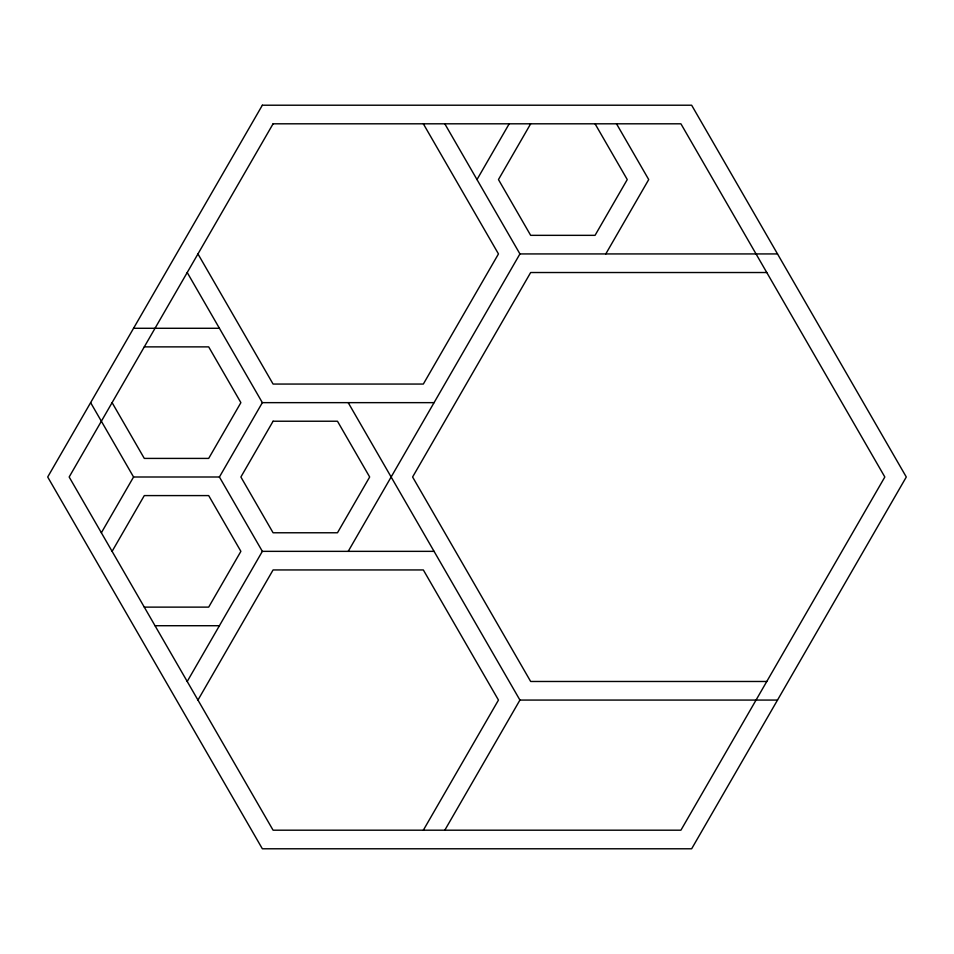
<?xml version="1.0" encoding="UTF-8"?>
<svg xmlns="http://www.w3.org/2000/svg" width="954" height="954" viewBox="0 0 954 954"><rect width="100%" height="100%" fill="white"/><g stroke="black" fill="none" stroke-linecap="round" stroke-linejoin="round"><path stroke-width="1.43" d="M101.362 532.773L133.56 477L90.63 402.648M112.095 551.352L144.292 495.591L208.687 495.591L240.885 551.352L208.687 607.126L144.292 607.126M434.07 551.352L262.35 551.352L219.42 477L262.35 402.648L434.07 402.648M187.222 681.478L262.35 551.352M477 179.567L509.197 123.805M197.955 700.069L273.082 569.943L423.337 569.943L498.465 700.069L423.337 830.195M530.662 123.805L498.465 179.567L530.662 235.34L595.057 235.34L627.255 179.567L595.057 123.805M348.21 551.352L519.93 253.931L777.51 253.931M605.79 253.931L648.72 179.567L616.522 123.805M444.802 830.195L519.93 700.069L348.21 402.648M766.777 272.522L530.662 272.522L412.605 477L530.662 681.478L766.777 681.478M133.56 328.283L219.42 328.283M144.292 346.874L208.687 346.874L240.885 402.648L208.687 458.409L144.292 458.409L112.095 402.648M133.56 477L219.42 477M155.025 625.717L219.42 625.717M519.93 700.069L777.51 700.069M444.802 123.805L519.93 253.931M423.337 123.805L498.465 253.931L423.337 384.057L273.082 384.057L197.955 253.931M187.222 272.522L262.35 402.648M262.35 105.214L47.7 477L262.35 848.786L691.65 848.786L906.3 477L691.65 105.214L262.35 105.214M273.082 123.805L69.165 477L273.082 830.195L680.917 830.195L884.835 477L680.917 123.805L273.082 123.805M273.082 421.227L240.885 477L273.082 532.773L337.477 532.773L369.675 477L337.477 421.227L273.082 421.227"/></g></svg>
